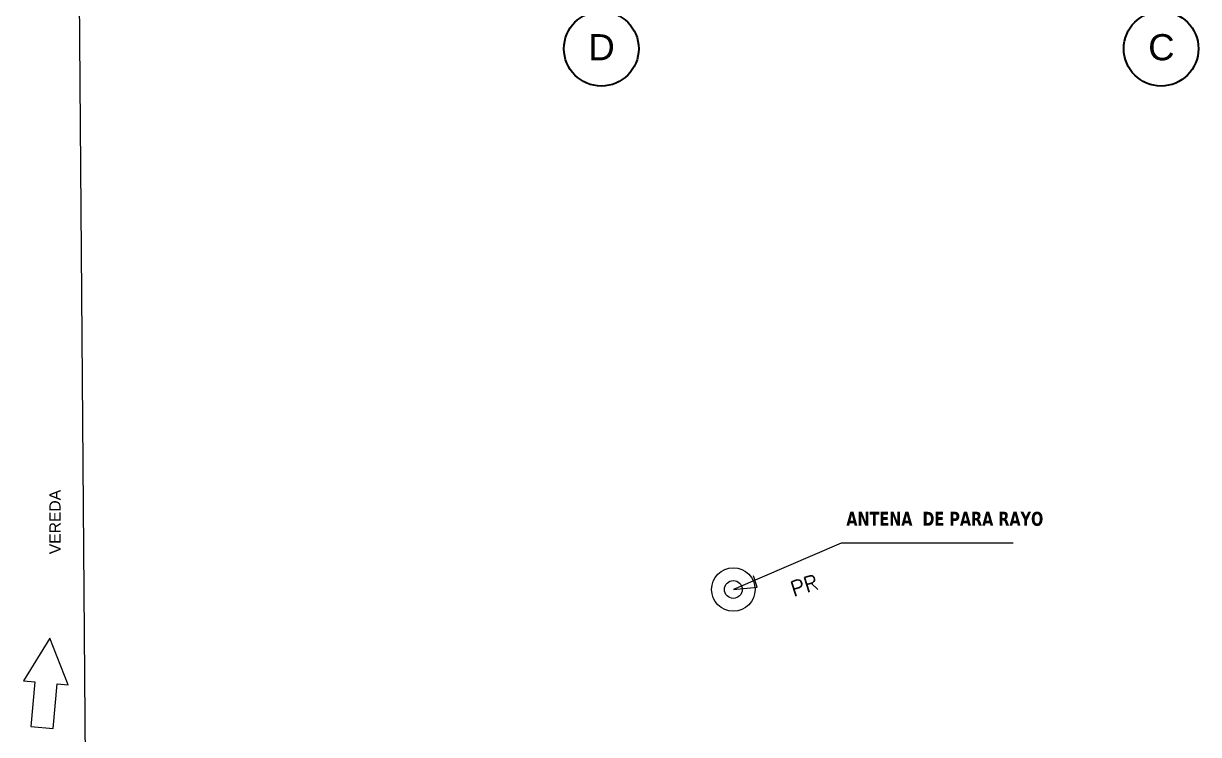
# Model space of a CAD drawing. Header units: metres. Extents: x -41 to 412, y -15 to 25.
# Drawn here: x 128.59 to 136.45, y 1.56 to 6.32 of the extents above; entities that cross this region are included whole.
import ezdxf

# ---------------------------------------------------------------- set-up
doc = ezdxf.new("R2010")
doc.units = ezdxf.units.M
doc.header["$MEASUREMENT"] = 0
doc.layers.add('Interior - Furniture', color=7, linetype='Continuous')
doc.layers.add('Structural - Grid', color=7, linetype='Continuous')
doc.styles.add('GENERATED_STYLE_2', font='arial.ttf')
doc.styles.add('GENERATED_STYLE_5', font='txt.shx')
doc.styles.add('GENERATED_STYLE_6', font='')
doc.styles.get('GENERATED_STYLE_6').set_extended_font_data('Verdana', bold=True)

msp = doc.modelspace()

# ---------------------------------------------------------------- linework, layer by layer
at = {"layer": 'Interior - Furniture', "color": 7, "linetype": 'Continuous', "lineweight": 13}
for p, q in [((129.0591, -5.0008), (128.9661, 6.7569)), ((134.0643, 2.841), (133.3428, 2.532)), ((135.2158, 2.841), (134.0643, 2.841)), ((133.5024, 2.5478), (133.478, 2.624)), ((133.3428, 2.532), (133.5024, 2.5478)), ((128.7702, 2.2062), (128.5941, 1.9207)), ((128.8929, 1.894), (128.7702, 2.2062)), ((128.5941, 1.9207), (128.6688, 1.914)), ((128.6688, 1.914), (128.6421, 1.6152)), ((128.7915, 1.6019), (128.8182, 1.9007)), ((128.8182, 1.9007), (128.8929, 1.894)), ((128.6421, 1.6152), (128.7915, 1.6019))]:
    msp.add_line(p, q, dxfattribs=at)
for radius in [0.1454, 0.0593]:
    msp.add_circle((133.3428, 2.532), radius, dxfattribs=at)
at = {"layer": 'Structural - Grid', "color": 7, "linetype": 'Continuous', "lineweight": 35}
for centre in [(132.4596, 6.1509), (136.2046, 6.1509)]:
    msp.add_circle(centre, 0.25, dxfattribs=at)

# ---------------------------------------------------------------- texts
at = {"layer": 'Interior - Furniture', "color": 251, "lineweight": 20, "true_color": 0x6a6a6a, "insert": (128.8422, 2.7679), "char_height": 0.075, "attachment_point": 7, "rotation": 90, "style": 'GENERATED_STYLE_2'}
msp.add_mtext('\\A1;VEREDA', dxfattribs=at)
at = {"layer": 'Interior - Furniture', "color": 3, "lineweight": 20, "insert": (134.0986, 2.9564), "char_height": 0.09375, "attachment_point": 7, "style": 'GENERATED_STYLE_6'}
msp.add_mtext('\\A1;{\\W0.75;ANTENA  DE PARA RAYO}', dxfattribs=at)
at = {"layer": 'Interior - Furniture', "color": 7, "lineweight": 13, "insert": (133.7463, 2.4825), "char_height": 0.10125, "attachment_point": 7, "rotation": 17.29797, "style": 'GENERATED_STYLE_5'}
msp.add_mtext('\\A1;PR', dxfattribs=at)
at = {"layer": 'Structural - Grid', "color": 7, "lineweight": 13, "char_height": 0.175, "attachment_point": 4, "style": 'GENERATED_STYLE_2'}
for s, insert in [('\\A1;\\pt0;D', (132.3732, 6.1609)), ('\\A1;\\pt0;C', (136.1182, 6.1595))]:
    msp.add_mtext(s, dxfattribs=dict(at, insert=insert))

doc.saveas('drawing.dxf')
